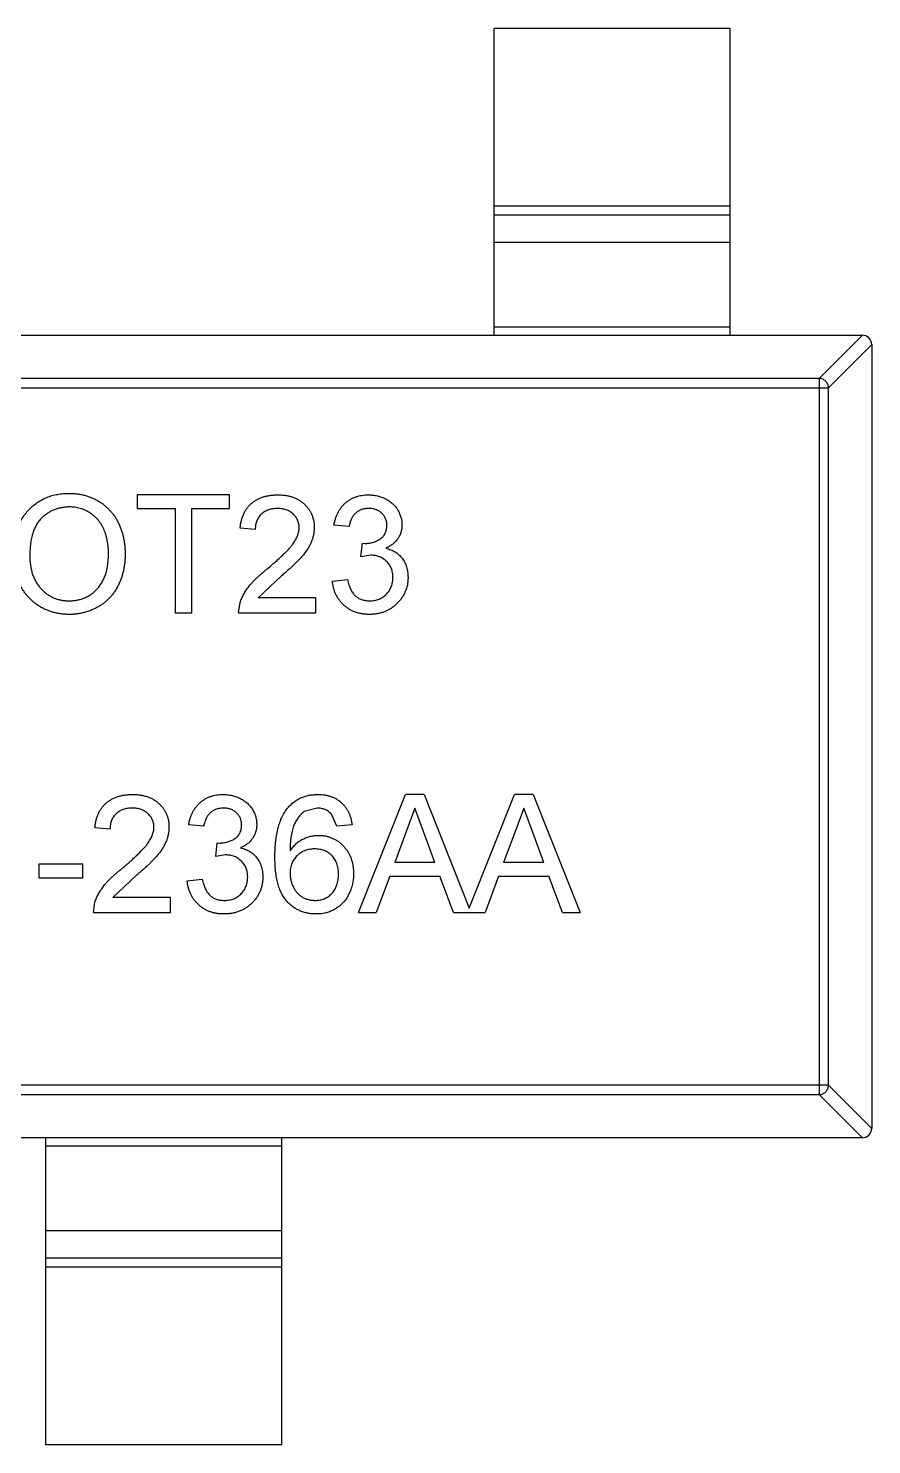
# Model space of a CAD drawing. Header units: inches. Extents: x -13 to 240, y -18 to 126.
# Drawn here: x 211.34 to 213.126, y 25.766 to 28.766 of the extents above; entities that cross this region are included whole.
import ezdxf

# ---------------------------------------------------------------- set-up
doc = ezdxf.new("R2010")
doc.units = ezdxf.units.IN
doc.header["$LTSCALE"] = 1.21
doc.header["$MEASUREMENT"] = 0
doc.layers.get('0').update_dxf_attribs({"linetype": 'CONTINUOUS'})

msp = doc.modelspace()

# ---------------------------------------------------------------- linework, layer by layer
at = {"color": 7, "linetype": 'Continuous'}
for p, q in [((212.8265, 28.7664), (212.3265, 28.7664)), ((212.3265, 28.1164), (212.3265, 28.7664)), ((212.8265, 28.1164), (212.8265, 28.7664)), ((212.3265, 28.3903), (212.8265, 28.3903)), ((212.8265, 28.3705), (212.3265, 28.3705)), ((212.8265, 28.3125), (212.3265, 28.3125)), ((210.1465, 28.1164), (213.1065, 28.1164)), ((212.3265, 28.1342), (212.8265, 28.1342)), ((213.0154, 28.025), (213.1068, 28.1164)), ((213.1265, 28.0967), (213.0351, 28.0053)), ((213.1265, 28.0964), (213.1265, 26.4364)), ((213.0154, 28.025), (210.2376, 28.025)), ((213.0154, 28.025), (213.0154, 26.5079)), ((210.2179, 28.0053), (213.0351, 28.0053)), ((213.0351, 26.5276), (213.0351, 28.0053)), ((211.7659, 27.7783), (211.5704, 27.7783)), ((211.5704, 27.7783), (211.5704, 27.7494)), ((211.7659, 27.7494), (211.7659, 27.7783)), ((211.5704, 27.7494), (211.6505, 27.7494)), ((211.6505, 27.7494), (211.6505, 27.5283)), ((211.6858, 27.7494), (211.7659, 27.7494)), ((211.6858, 27.5283), (211.6858, 27.7494)), ((211.8204, 27.7046), (211.7884, 27.7078)), ((212.0191, 27.711), (211.9871, 27.7142)), ((212.0445, 27.6469), (212.0478, 27.6757)), ((212.0478, 27.6757), (212.0524, 27.6754)), ((212.0652, 27.6503), (212.0445, 27.6469)), ((211.8761, 27.6067), (211.8263, 27.5603)), ((211.9839, 27.5956), (212.0159, 27.5988)), ((211.7852, 27.5283), (211.7885, 27.5505)), ((211.9486, 27.5603), (211.8263, 27.5603)), ((211.9486, 27.5283), (211.9486, 27.5603)), ((211.6505, 27.5283), (211.6858, 27.5283)), ((211.7852, 27.5283), (211.9486, 27.5283)), ((212.0394, 26.8937), (212.1387, 27.1437)), ((212.1784, 27.1437), (212.1387, 27.1437)), ((212.1784, 27.1437), (212.2739, 26.9031)), ((212.2739, 26.9031), (212.3694, 27.1437)), ((212.4092, 27.1437), (212.3694, 27.1437)), ((212.4092, 27.1437), (212.5085, 26.8937)), ((211.9513, 27.1148), (211.924, 27.1074)), ((211.9935, 27.0764), (211.9819, 27.102)), ((212.1586, 27.1148), (212.1415, 27.0686)), ((212.1769, 27.0651), (212.1586, 27.1148)), ((212.3893, 27.1148), (212.3723, 27.0686)), ((212.4077, 27.0651), (212.3893, 27.1148)), ((211.5127, 27.0699), (211.4807, 27.0731)), ((211.7114, 27.0764), (211.6794, 27.0796)), ((212.0255, 27.0796), (211.9935, 27.0764)), ((212.1415, 27.0686), (212.1159, 26.9994)), ((212.2012, 26.9994), (212.1769, 27.0651)), ((212.3723, 27.0686), (212.3467, 26.9994)), ((212.432, 26.9994), (212.4077, 27.0651)), ((211.7368, 27.0122), (211.7401, 27.0411)), ((211.7401, 27.0411), (211.7447, 27.0407)), ((211.7575, 27.0157), (211.7368, 27.0122)), ((211.455, 26.9962), (211.3621, 26.9962)), ((211.3621, 26.9962), (211.3621, 26.9674)), ((211.455, 26.9674), (211.455, 26.9962)), ((211.5684, 26.9721), (211.5186, 26.9257)), ((212.1053, 26.9706), (212.0768, 26.8937)), ((212.1053, 26.9706), (212.2118, 26.9706)), ((212.2012, 26.9994), (212.1159, 26.9994)), ((212.2403, 26.8937), (212.2118, 26.9706)), ((212.336, 26.9706), (212.3076, 26.8937)), ((212.336, 26.9706), (212.4426, 26.9706)), ((212.432, 26.9994), (212.3467, 26.9994)), ((212.4711, 26.8937), (212.4426, 26.9706)), ((211.3621, 26.9674), (211.455, 26.9674)), ((211.6762, 26.961), (211.7082, 26.9642)), ((211.4775, 26.8937), (211.4808, 26.9159)), ((211.6409, 26.9257), (211.5186, 26.9257)), ((211.6409, 26.8937), (211.6409, 26.9257)), ((211.4775, 26.8937), (211.6409, 26.8937)), ((212.0394, 26.8937), (212.0768, 26.8937)), ((212.2403, 26.8937), (212.3076, 26.8937)), ((212.4711, 26.8937), (212.5085, 26.8937)), ((213.0351, 26.5276), (210.2179, 26.5276)), ((213.0351, 26.5276), (213.1265, 26.4361)), ((210.2376, 26.5079), (213.0154, 26.5079)), ((213.1068, 26.4164), (213.0154, 26.5079)), ((213.1065, 26.4164), (210.1465, 26.4164)), ((211.3765, 25.7664), (211.3765, 26.4164)), ((211.8765, 25.7664), (211.8765, 26.4164)), ((211.8765, 26.3987), (211.3765, 26.3987)), ((211.3765, 26.2204), (211.8765, 26.2204)), ((211.3765, 26.1624), (211.8765, 26.1624)), ((211.8765, 26.1426), (211.3765, 26.1426)), ((211.8765, 25.7664), (211.3765, 25.7664))]:
    msp.add_line(p, q, dxfattribs=at)
for centre, start, end in [((213.1065, 28.0964), 0, 90), ((213.1065, 26.4364), 270, 0)]:
    msp.add_arc(centre, 0.02, start, end, dxfattribs=at)
for points, knots in [([(213.0351, 28.0053), (213.035, 28.0079), (213.0338, 28.013), (213.0294, 28.0194), (213.023, 28.0238), (213.0179, 28.0249), (213.0154, 28.025)], [0, 0, 0, 0, 0.249032, 0.5, 0.750968, 1, 1, 1, 1]), ([(211.3076, 27.65), (211.3077, 27.655), (211.3079, 27.6647), (211.3094, 27.679), (211.312, 27.6923), (211.3157, 27.7049), (211.3203, 27.7166), (211.326, 27.7275), (211.3328, 27.7375), (211.3406, 27.7467), (211.3492, 27.7548), (211.3584, 27.762), (211.3682, 27.768), (211.3787, 27.773), (211.3898, 27.7768), (211.4014, 27.7795), (211.4137, 27.7812), (211.4221, 27.7814), (211.4263, 27.7815)], [0, 0, 0, 0, 0.075226, 0.146575, 0.2145, 0.27953, 0.342403, 0.403496, 0.463762, 0.523864, 0.583252, 0.641302, 0.698898, 0.756295, 0.814628, 0.874325, 0.935783, 1, 1, 1, 1]), ([(211.4263, 27.7815), (211.4292, 27.7814), (211.4348, 27.7813), (211.4431, 27.7806), (211.4511, 27.7793), (211.459, 27.7775), (211.4666, 27.7751), (211.4741, 27.7724), (211.4813, 27.769), (211.4883, 27.7651), (211.495, 27.7609), (211.5013, 27.7561), (211.5071, 27.751), (211.5127, 27.7455), (211.5177, 27.7395), (211.5224, 27.7332), (211.5266, 27.7265), (211.5304, 27.7193), (211.5338, 27.7119), (211.5367, 27.7042), (211.5392, 27.6962), (211.5413, 27.688), (211.5428, 27.6796), (211.544, 27.6709), (211.5446, 27.662), (211.5447, 27.6559), (211.5448, 27.6529)], [0, 0, 0, 0, 0.043099, 0.085587, 0.126908, 0.167967, 0.20845, 0.249025, 0.289281, 0.33001, 0.370598, 0.410466, 0.450033, 0.489688, 0.529116, 0.569037, 0.609703, 0.650759, 0.692509, 0.734219, 0.776707, 0.819552, 0.863351, 0.907839, 0.953334, 1, 1, 1, 1]), ([(211.4265, 27.7526), (211.4237, 27.7526), (211.4182, 27.7525), (211.41, 27.7512), (211.4022, 27.7494), (211.3946, 27.7469), (211.3873, 27.7435), (211.3804, 27.7393), (211.3737, 27.7345), (211.3674, 27.7289), (211.3615, 27.7225), (211.3565, 27.715), (211.3523, 27.7065), (211.3488, 27.697), (211.3461, 27.6865), (211.3442, 27.6751), (211.3431, 27.6627), (211.3429, 27.654), (211.3429, 27.6496)], [0, 0, 0, 0, 0.055943, 0.110382, 0.164048, 0.216759, 0.269601, 0.323009, 0.377581, 0.433449, 0.490922, 0.550625, 0.613117, 0.679861, 0.751358, 0.828261, 0.910795, 1, 1, 1, 1]), ([(211.5095, 27.6531), (211.5095, 27.6556), (211.5095, 27.6604), (211.5089, 27.6676), (211.5082, 27.6745), (211.5071, 27.6812), (211.5056, 27.6876), (211.504, 27.6939), (211.5019, 27.6998), (211.4995, 27.7055), (211.4969, 27.711), (211.4939, 27.7161), (211.4907, 27.7209), (211.4872, 27.7255), (211.4833, 27.7296), (211.4792, 27.7335), (211.4747, 27.7371), (211.47, 27.7403), (211.4652, 27.7432), (211.4601, 27.7457), (211.4549, 27.7479), (211.4495, 27.7496), (211.444, 27.7509), (211.4383, 27.752), (211.4325, 27.7525), (211.4285, 27.7526), (211.4265, 27.7526)], [0, 0, 0, 0, 0.050852, 0.099752, 0.147438, 0.194086, 0.239171, 0.28334, 0.326577, 0.368936, 0.410572, 0.451051, 0.490877, 0.530044, 0.568937, 0.607578, 0.64642, 0.685679, 0.724799, 0.763513, 0.802173, 0.84074, 0.879649, 0.919071, 0.959098, 1, 1, 1, 1]), ([(211.7884, 27.7078), (211.7887, 27.7106), (211.7893, 27.716), (211.7909, 27.7239), (211.7932, 27.7312), (211.7958, 27.7381), (211.7992, 27.7444), (211.803, 27.7502), (211.8074, 27.7555), (211.8123, 27.7603), (211.8178, 27.7645), (211.8237, 27.7682), (211.8301, 27.7713), (211.8369, 27.7739), (211.8442, 27.7758), (211.8519, 27.7772), (211.86, 27.7781), (211.8656, 27.7782), (211.8685, 27.7783)], [0, 0, 0, 0, 0.070675, 0.137493, 0.201473, 0.262869, 0.32255, 0.380737, 0.43822, 0.495487, 0.553484, 0.611346, 0.670644, 0.731587, 0.794183, 0.859445, 0.928208, 1, 1, 1, 1]), ([(211.8685, 27.7783), (211.8714, 27.7782), (211.877, 27.7781), (211.8852, 27.7771), (211.893, 27.7756), (211.9003, 27.7735), (211.9071, 27.7707), (211.9135, 27.7672), (211.9194, 27.7632), (211.9247, 27.7585), (211.9296, 27.7535), (211.9338, 27.748), (211.9374, 27.7423), (211.9404, 27.7363), (211.9426, 27.7299), (211.9442, 27.7233), (211.9453, 27.7164), (211.9454, 27.7117), (211.9454, 27.7093)], [0, 0, 0, 0, 0.074712, 0.145539, 0.213339, 0.278615, 0.342094, 0.40389, 0.465063, 0.526577, 0.587328, 0.64638, 0.704345, 0.761672, 0.819418, 0.878039, 0.937796, 1, 1, 1, 1]), ([(211.9871, 27.7142), (211.9876, 27.7166), (211.9886, 27.7215), (211.9906, 27.7285), (211.993, 27.7351), (211.996, 27.7413), (211.9992, 27.747), (212.003, 27.7523), (212.0072, 27.7571), (212.0119, 27.7616), (212.0169, 27.7655), (212.0222, 27.7689), (212.0278, 27.7718), (212.0337, 27.7742), (212.0399, 27.776), (212.0464, 27.7773), (212.0532, 27.7782), (212.0578, 27.7782), (212.0602, 27.7783)], [0, 0, 0, 0, 0.071036, 0.139343, 0.204958, 0.268332, 0.330129, 0.390664, 0.450861, 0.510587, 0.570374, 0.629455, 0.687994, 0.747581, 0.807839, 0.870034, 0.93381, 1, 1, 1, 1]), ([(212.0602, 27.7783), (212.0635, 27.7782), (212.0699, 27.778), (212.0793, 27.7763), (212.0883, 27.7736), (212.0968, 27.7698), (212.1047, 27.7652), (212.1117, 27.7597), (212.1177, 27.7534), (212.1226, 27.7464), (212.1264, 27.7388), (212.1293, 27.731), (212.131, 27.7229), (212.1312, 27.7175), (212.1313, 27.7147)], [0, 0, 0, 0, 0.092054, 0.181008, 0.26913, 0.357137, 0.443549, 0.526433, 0.607453, 0.688385, 0.767854, 0.845531, 0.922529, 1, 1, 1, 1]), ([(211.8678, 27.7494), (211.8661, 27.7494), (211.8627, 27.7493), (211.8577, 27.7487), (211.853, 27.7479), (211.8485, 27.7465), (211.8443, 27.7449), (211.8404, 27.7428), (211.8367, 27.7404), (211.8334, 27.7376), (211.8304, 27.7345), (211.8277, 27.7311), (211.8255, 27.7273), (211.8237, 27.7233), (211.8222, 27.719), (211.8212, 27.7145), (211.8206, 27.7096), (211.8205, 27.7063), (211.8204, 27.7046)], [0, 0, 0, 0, 0.070696, 0.138358, 0.20337, 0.2657, 0.327256, 0.386512, 0.445858, 0.505173, 0.56378, 0.622343, 0.680824, 0.739795, 0.800801, 0.864239, 0.930631, 1, 1, 1, 1]), ([(211.9134, 27.709), (211.9133, 27.7104), (211.9133, 27.7131), (211.9126, 27.7172), (211.9117, 27.721), (211.9103, 27.7247), (211.9085, 27.7283), (211.9063, 27.7316), (211.9037, 27.7348), (211.9008, 27.7378), (211.8976, 27.7405), (211.894, 27.7429), (211.8902, 27.7449), (211.8862, 27.7466), (211.8819, 27.7478), (211.8774, 27.7487), (211.8727, 27.7493), (211.8694, 27.7494), (211.8678, 27.7494)], [0, 0, 0, 0, 0.061762, 0.121174, 0.179421, 0.236843, 0.294322, 0.353191, 0.412721, 0.474522, 0.537057, 0.599591, 0.662367, 0.725246, 0.790316, 0.857724, 0.927232, 1, 1, 1, 1]), ([(212.0612, 27.7494), (212.0585, 27.7493), (212.0533, 27.7491), (212.0459, 27.7473), (212.0392, 27.7442), (212.0342, 27.7407), (212.0307, 27.7373), (212.0283, 27.7344), (212.0261, 27.7312), (212.0242, 27.7278), (212.0226, 27.724), (212.0211, 27.7199), (212.02, 27.7156), (212.0194, 27.7125), (212.0191, 27.711)], [0, 0, 0, 0, 0.127797, 0.246795, 0.362284, 0.477652, 0.536237, 0.59559, 0.656344, 0.719085, 0.784349, 0.852876, 0.924551, 1, 1, 1, 1]), ([(212.0993, 27.7137), (212.0992, 27.7149), (212.0992, 27.7174), (212.0987, 27.7211), (212.0978, 27.7245), (212.0967, 27.7278), (212.0952, 27.7309), (212.0933, 27.7339), (212.0911, 27.7367), (212.0886, 27.7393), (212.0859, 27.7417), (212.0829, 27.7437), (212.0798, 27.7456), (212.0764, 27.7469), (212.0729, 27.748), (212.0692, 27.7488), (212.0653, 27.7494), (212.0626, 27.7494), (212.0612, 27.7494)], [0, 0, 0, 0, 0.065093, 0.127304, 0.188122, 0.247131, 0.306077, 0.365678, 0.426103, 0.487841, 0.550317, 0.611805, 0.672737, 0.734883, 0.79768, 0.862475, 0.929775, 1, 1, 1, 1]), ([(211.8462, 27.6218), (211.8494, 27.6245), (211.8556, 27.6297), (211.8643, 27.6374), (211.8723, 27.6446), (211.8794, 27.6514), (211.8857, 27.6576), (211.8912, 27.6634), (211.8959, 27.6686), (211.8997, 27.6735), (211.903, 27.6782), (211.9058, 27.6827), (211.9081, 27.6871), (211.91, 27.6916), (211.9115, 27.696), (211.9126, 27.7003), (211.9133, 27.7047), (211.9133, 27.7075), (211.9134, 27.709)], [0, 0, 0, 0, 0.11141, 0.214526, 0.309417, 0.396087, 0.474284, 0.544374, 0.60642, 0.660582, 0.709794, 0.756451, 0.800767, 0.843168, 0.884295, 0.923885, 0.962359, 1, 1, 1, 1]), ([(211.9454, 27.7093), (211.9453, 27.7068), (211.9452, 27.7018), (211.9441, 27.6944), (211.9423, 27.6871), (211.9399, 27.6798), (211.9365, 27.6724), (211.9323, 27.6649), (211.9271, 27.6572), (211.922, 27.6507), (211.9174, 27.6452), (211.9132, 27.6407), (211.9084, 27.6359), (211.9031, 27.6307), (211.8972, 27.6252), (211.8907, 27.6193), (211.8836, 27.6131), (211.8786, 27.6089), (211.8761, 27.6067)], [0, 0, 0, 0, 0.057945, 0.116018, 0.174826, 0.234683, 0.296827, 0.364061, 0.436192, 0.51426, 0.556976, 0.604856, 0.657675, 0.715751, 0.77884, 0.847501, 0.921228, 1, 1, 1, 1]), ([(212.0524, 27.6754), (212.0553, 27.6755), (212.0611, 27.6757), (212.0695, 27.6775), (212.0775, 27.6804), (212.0837, 27.6839), (212.0883, 27.6871), (212.0912, 27.69), (212.0938, 27.6931), (212.0957, 27.6967), (212.0974, 27.7005), (212.0984, 27.7046), (212.0992, 27.709), (212.0992, 27.7121), (212.0993, 27.7137)], [0, 0, 0, 0, 0.129789, 0.254605, 0.378435, 0.50292, 0.565018, 0.624848, 0.683448, 0.742765, 0.802757, 0.86522, 0.930779, 1, 1, 1, 1]), ([(212.1313, 27.7147), (212.1312, 27.7121), (212.131, 27.707), (212.1294, 27.6995), (212.1266, 27.6924), (212.1228, 27.6857), (212.118, 27.6795), (212.112, 27.6739), (212.1051, 27.669), (212.0999, 27.6665), (212.0972, 27.6651)], [0, 0, 0, 0, 0.121951, 0.240787, 0.35855, 0.479066, 0.601519, 0.727551, 0.859932, 1, 1, 1, 1]), ([(212.0972, 27.6651), (212.099, 27.6647), (212.1025, 27.6638), (212.1076, 27.662), (212.1123, 27.6598), (212.1168, 27.6574), (212.121, 27.6545), (212.1249, 27.6513), (212.1284, 27.6478), (212.1317, 27.6439), (212.1346, 27.6398), (212.1371, 27.6353), (212.1393, 27.6306), (212.1411, 27.6257), (212.1425, 27.6205), (212.1434, 27.615), (212.144, 27.6094), (212.1441, 27.6055), (212.1441, 27.6035)], [0, 0, 0, 0, 0.065828, 0.128938, 0.190858, 0.251186, 0.310974, 0.37005, 0.429672, 0.489507, 0.549975, 0.610075, 0.670915, 0.732909, 0.796711, 0.861825, 0.929892, 1, 1, 1, 1]), ([(211.4262, 27.5251), (211.4233, 27.5251), (211.4176, 27.5252), (211.4092, 27.526), (211.401, 27.5273), (211.393, 27.5292), (211.3853, 27.5316), (211.3778, 27.5345), (211.3705, 27.5379), (211.3636, 27.5419), (211.3569, 27.5463), (211.3506, 27.5511), (211.3447, 27.5563), (211.3393, 27.5619), (211.3343, 27.5679), (211.3297, 27.5743), (211.3255, 27.581), (211.3218, 27.5881), (211.3184, 27.5954), (211.3156, 27.6029), (211.3131, 27.6105), (211.3111, 27.6182), (211.3095, 27.626), (211.3084, 27.6339), (211.3077, 27.6419), (211.3076, 27.6473), (211.3076, 27.65)], [0, 0, 0, 0, 0.044697, 0.088534, 0.131409, 0.173814, 0.215715, 0.257247, 0.298848, 0.340604, 0.382029, 0.42297, 0.463632, 0.504048, 0.544591, 0.584964, 0.626265, 0.667979, 0.709943, 0.751382, 0.792619, 0.833948, 0.875008, 0.916446, 0.957907, 1, 1, 1, 1]), ([(211.3429, 27.6496), (211.3429, 27.646), (211.343, 27.6389), (211.3442, 27.6287), (211.346, 27.619), (211.3486, 27.6098), (211.352, 27.6014), (211.356, 27.5934), (211.3609, 27.5861), (211.3664, 27.5794), (211.3725, 27.5734), (211.379, 27.5682), (211.386, 27.5638), (211.3932, 27.5602), (211.4009, 27.5574), (211.4089, 27.5554), (211.4174, 27.5541), (211.4231, 27.554), (211.426, 27.5539)], [0, 0, 0, 0, 0.075964, 0.148125, 0.217201, 0.2833, 0.347202, 0.4093, 0.470426, 0.531588, 0.591739, 0.650258, 0.707303, 0.764208, 0.821148, 0.879119, 0.938423, 1, 1, 1, 1]), ([(211.426, 27.5539), (211.429, 27.554), (211.4348, 27.5541), (211.4434, 27.5554), (211.4515, 27.5574), (211.4593, 27.5602), (211.4666, 27.5639), (211.4736, 27.5683), (211.48, 27.5737), (211.4861, 27.5797), (211.4916, 27.5865), (211.4965, 27.594), (211.5005, 27.6022), (211.5039, 27.6111), (211.5064, 27.6207), (211.5082, 27.6309), (211.5093, 27.6418), (211.5095, 27.6493), (211.5095, 27.6531)], [0, 0, 0, 0, 0.061055, 0.119545, 0.176806, 0.232956, 0.288583, 0.344667, 0.401662, 0.46054, 0.520477, 0.581213, 0.643431, 0.707961, 0.775371, 0.846414, 0.921152, 1, 1, 1, 1]), ([(211.5448, 27.6529), (211.5447, 27.6498), (211.5446, 27.6436), (211.5439, 27.6346), (211.5427, 27.6258), (211.5411, 27.6172), (211.5389, 27.6089), (211.5363, 27.6008), (211.5332, 27.593), (211.5297, 27.5854), (211.5257, 27.5782), (211.5212, 27.5714), (211.5164, 27.5651), (211.5113, 27.5592), (211.5056, 27.5538), (211.4996, 27.5488), (211.4932, 27.5443), (211.4864, 27.5403), (211.4794, 27.5367), (211.4722, 27.5336), (211.4649, 27.5309), (211.4574, 27.5288), (211.4498, 27.5272), (211.442, 27.5259), (211.4342, 27.5252), (211.4289, 27.5251), (211.4262, 27.5251)], [0, 0, 0, 0, 0.04756, 0.093962, 0.139112, 0.183626, 0.227457, 0.270703, 0.313611, 0.35626, 0.398366, 0.439557, 0.480045, 0.519888, 0.559658, 0.599421, 0.639208, 0.679668, 0.72002, 0.759859, 0.79956, 0.839199, 0.878956, 0.918794, 0.959083, 1, 1, 1, 1]), ([(212.1121, 27.6037), (212.112, 27.6054), (212.112, 27.6086), (212.1114, 27.6134), (212.1103, 27.6179), (212.1089, 27.6222), (212.107, 27.6263), (212.1047, 27.6301), (212.102, 27.6338), (212.0989, 27.6371), (212.0955, 27.6403), (212.0919, 27.6429), (212.088, 27.6452), (212.0839, 27.647), (212.0795, 27.6485), (212.075, 27.6496), (212.0702, 27.6502), (212.0669, 27.6502), (212.0652, 27.6503)], [0, 0, 0, 0, 0.067051, 0.13118, 0.193722, 0.254499, 0.314763, 0.375117, 0.436023, 0.498297, 0.560571, 0.621619, 0.681973, 0.742853, 0.804272, 0.867473, 0.932273, 1, 1, 1, 1]), ([(211.7885, 27.5505), (211.7896, 27.5534), (211.7917, 27.5594), (211.7961, 27.568), (211.8013, 27.5766), (211.8063, 27.5835), (211.8109, 27.5891), (211.8147, 27.5934), (211.819, 27.5979), (211.8237, 27.6025), (211.8287, 27.6071), (211.8341, 27.612), (211.84, 27.6169), (211.8441, 27.6201), (211.8462, 27.6218)], [0, 0, 0, 0, 0.100388, 0.204407, 0.310686, 0.422157, 0.480685, 0.543238, 0.6095, 0.679555, 0.753841, 0.831641, 0.913813, 1, 1, 1, 1]), ([(212.1441, 27.6035), (212.1441, 27.6008), (212.144, 27.5955), (212.1428, 27.5877), (212.141, 27.5803), (212.1384, 27.5732), (212.1351, 27.5663), (212.131, 27.5598), (212.1263, 27.5536), (212.1208, 27.5478), (212.1149, 27.5424), (212.1084, 27.5378), (212.1016, 27.5339), (212.0943, 27.5306), (212.0867, 27.5281), (212.0787, 27.5263), (212.0703, 27.5253), (212.0646, 27.5251), (212.0617, 27.5251)], [0, 0, 0, 0, 0.063503, 0.124805, 0.18492, 0.244376, 0.303775, 0.364133, 0.425376, 0.488388, 0.551743, 0.61386, 0.67564, 0.737737, 0.800417, 0.864658, 0.930985, 1, 1, 1, 1]), ([(212.0628, 27.5539), (212.0646, 27.5539), (212.0682, 27.554), (212.0734, 27.5548), (212.0783, 27.5558), (212.0829, 27.5574), (212.0873, 27.5594), (212.0914, 27.5619), (212.0952, 27.5648), (212.0987, 27.5682), (212.1018, 27.5719), (212.1046, 27.5758), (212.1069, 27.5799), (212.1088, 27.5843), (212.1103, 27.5888), (212.1113, 27.5936), (212.112, 27.5986), (212.1121, 27.602), (212.1121, 27.6037)], [0, 0, 0, 0, 0.069461, 0.135658, 0.19962, 0.261651, 0.322053, 0.38234, 0.443223, 0.50493, 0.56682, 0.6276, 0.687476, 0.747351, 0.808174, 0.870133, 0.933721, 1, 1, 1, 1]), ([(212.0617, 27.5251), (212.059, 27.5251), (212.0539, 27.5252), (212.0463, 27.5262), (212.0391, 27.5277), (212.0322, 27.5299), (212.0256, 27.5326), (212.0194, 27.5361), (212.0136, 27.54), (212.0081, 27.5446), (212.0031, 27.5497), (211.9986, 27.5552), (211.9947, 27.561), (211.9913, 27.5672), (211.9886, 27.5738), (211.9864, 27.5807), (211.9848, 27.588), (211.9842, 27.593), (211.9839, 27.5956)], [0, 0, 0, 0, 0.067794, 0.133464, 0.196934, 0.258481, 0.319787, 0.380431, 0.44099, 0.502867, 0.564806, 0.625526, 0.685604, 0.746041, 0.807347, 0.869717, 0.93379, 1, 1, 1, 1]), ([(212.0159, 27.5988), (212.0164, 27.5969), (212.0172, 27.5931), (212.0188, 27.5878), (212.0205, 27.5828), (212.0225, 27.5784), (212.0246, 27.5742), (212.027, 27.5706), (212.0295, 27.5673), (212.0323, 27.5644), (212.0353, 27.5619), (212.0385, 27.5598), (212.042, 27.5579), (212.0457, 27.5565), (212.0496, 27.5553), (212.0538, 27.5545), (212.0582, 27.554), (212.0613, 27.5539), (212.0628, 27.5539)], [0, 0, 0, 0, 0.082566, 0.15976, 0.233155, 0.301356, 0.365752, 0.426437, 0.484185, 0.539549, 0.593156, 0.647048, 0.701446, 0.757, 0.81384, 0.873058, 0.934963, 1, 1, 1, 1]), ([(211.4807, 27.0731), (211.481, 27.0759), (211.4816, 27.0814), (211.4832, 27.0892), (211.4855, 27.0966), (211.4881, 27.1034), (211.4915, 27.1098), (211.4953, 27.1156), (211.4997, 27.1209), (211.5047, 27.1257), (211.5101, 27.1299), (211.516, 27.1336), (211.5224, 27.1367), (211.5292, 27.1393), (211.5365, 27.1412), (211.5442, 27.1426), (211.5524, 27.1435), (211.5579, 27.1436), (211.5608, 27.1437)], [0, 0, 0, 0, 0.070675, 0.137493, 0.201473, 0.262869, 0.32255, 0.380737, 0.43822, 0.495487, 0.553484, 0.611346, 0.670644, 0.731587, 0.794183, 0.859445, 0.928208, 1, 1, 1, 1]), ([(211.5608, 27.1437), (211.5637, 27.1436), (211.5693, 27.1435), (211.5775, 27.1425), (211.5853, 27.141), (211.5926, 27.1388), (211.5994, 27.136), (211.6058, 27.1326), (211.6117, 27.1286), (211.6171, 27.1239), (211.6219, 27.1188), (211.6261, 27.1134), (211.6297, 27.1077), (211.6327, 27.1017), (211.6349, 27.0953), (211.6365, 27.0887), (211.6376, 27.0818), (211.6377, 27.0771), (211.6377, 27.0746)], [0, 0, 0, 0, 0.074712, 0.145539, 0.213339, 0.278615, 0.342094, 0.40389, 0.465063, 0.526577, 0.587328, 0.64638, 0.704345, 0.761672, 0.819418, 0.878039, 0.937796, 1, 1, 1, 1]), ([(211.6794, 27.0796), (211.6799, 27.082), (211.6809, 27.0869), (211.6829, 27.0939), (211.6853, 27.1005), (211.6883, 27.1066), (211.6915, 27.1124), (211.6953, 27.1177), (211.6995, 27.1225), (211.7042, 27.127), (211.7092, 27.1309), (211.7145, 27.1343), (211.7201, 27.1372), (211.726, 27.1395), (211.7322, 27.1414), (211.7387, 27.1427), (211.7455, 27.1435), (211.7502, 27.1436), (211.7525, 27.1437)], [0, 0, 0, 0, 0.071036, 0.139343, 0.204958, 0.268332, 0.330129, 0.390664, 0.450861, 0.510587, 0.570374, 0.629455, 0.687994, 0.747581, 0.807839, 0.870034, 0.93381, 1, 1, 1, 1]), ([(211.7525, 27.1437), (211.7558, 27.1436), (211.7622, 27.1433), (211.7716, 27.1417), (211.7806, 27.139), (211.7891, 27.1352), (211.797, 27.1306), (211.804, 27.1251), (211.81, 27.1188), (211.8149, 27.1117), (211.8187, 27.1042), (211.8216, 27.0964), (211.8233, 27.0883), (211.8235, 27.0829), (211.8236, 27.0801)], [0, 0, 0, 0, 0.092054, 0.181008, 0.26913, 0.357137, 0.443549, 0.526433, 0.607453, 0.688385, 0.767854, 0.845531, 0.922529, 1, 1, 1, 1]), ([(211.8893, 27.1153), (211.8913, 27.1175), (211.8953, 27.122), (211.9021, 27.1278), (211.9094, 27.1327), (211.9172, 27.1367), (211.9255, 27.1398), (211.9344, 27.1421), (211.9437, 27.1434), (211.9501, 27.1436), (211.9534, 27.1437)], [0, 0, 0, 0, 0.125625, 0.247619, 0.368528, 0.488104, 0.609878, 0.735382, 0.864448, 1, 1, 1, 1]), ([(211.9534, 27.1437), (211.9558, 27.1436), (211.9606, 27.1435), (211.9676, 27.1427), (211.9743, 27.1414), (211.9807, 27.1395), (211.9867, 27.1371), (211.9923, 27.1342), (211.9977, 27.1307), (212.0026, 27.1267), (212.0072, 27.1223), (212.0113, 27.1174), (212.0149, 27.112), (212.018, 27.1063), (212.0206, 27.1002), (212.0228, 27.0937), (212.0245, 27.0868), (212.0252, 27.082), (212.0255, 27.0796)], [0, 0, 0, 0, 0.068499, 0.134572, 0.198208, 0.259784, 0.319951, 0.379508, 0.438814, 0.498497, 0.558182, 0.617438, 0.677522, 0.737959, 0.80033, 0.86409, 0.930622, 1, 1, 1, 1]), ([(211.5601, 27.1148), (211.5584, 27.1148), (211.555, 27.1147), (211.55, 27.1141), (211.5453, 27.1133), (211.5408, 27.1119), (211.5366, 27.1103), (211.5327, 27.1081), (211.529, 27.1058), (211.5257, 27.103), (211.5227, 27.0998), (211.52, 27.0964), (211.5178, 27.0927), (211.516, 27.0887), (211.5145, 27.0844), (211.5135, 27.0798), (211.5129, 27.075), (211.5128, 27.0716), (211.5127, 27.0699)], [0, 0, 0, 0, 0.070696, 0.138358, 0.20337, 0.2657, 0.327256, 0.386512, 0.445858, 0.505173, 0.56378, 0.622343, 0.680824, 0.739795, 0.800801, 0.864239, 0.930631, 1, 1, 1, 1]), ([(211.6057, 27.0743), (211.6056, 27.0758), (211.6056, 27.0785), (211.6049, 27.0825), (211.604, 27.0864), (211.6026, 27.0901), (211.6008, 27.0936), (211.5986, 27.097), (211.596, 27.1002), (211.5931, 27.1031), (211.5899, 27.1059), (211.5863, 27.1082), (211.5825, 27.1103), (211.5785, 27.112), (211.5742, 27.1132), (211.5697, 27.1141), (211.565, 27.1147), (211.5618, 27.1148), (211.5601, 27.1148)], [0, 0, 0, 0, 0.061762, 0.121174, 0.179421, 0.236843, 0.294322, 0.353191, 0.412721, 0.474522, 0.537057, 0.599591, 0.662367, 0.725246, 0.790316, 0.857724, 0.927232, 1, 1, 1, 1]), ([(211.7535, 27.1148), (211.7508, 27.1147), (211.7456, 27.1145), (211.7382, 27.1126), (211.7315, 27.1096), (211.7265, 27.1061), (211.723, 27.1027), (211.7206, 27.0998), (211.7184, 27.0966), (211.7165, 27.0932), (211.7149, 27.0894), (211.7134, 27.0853), (211.7123, 27.0809), (211.7117, 27.0779), (211.7114, 27.0764)], [0, 0, 0, 0, 0.127797, 0.246795, 0.362284, 0.477652, 0.536237, 0.59559, 0.656344, 0.719085, 0.784349, 0.852876, 0.924551, 1, 1, 1, 1]), ([(211.7916, 27.0791), (211.7915, 27.0803), (211.7915, 27.0828), (211.791, 27.0865), (211.7901, 27.0899), (211.789, 27.0932), (211.7875, 27.0963), (211.7856, 27.0993), (211.7835, 27.1021), (211.7809, 27.1047), (211.7782, 27.1071), (211.7752, 27.1091), (211.7721, 27.1109), (211.7687, 27.1123), (211.7652, 27.1134), (211.7615, 27.1142), (211.7576, 27.1147), (211.7549, 27.1148), (211.7535, 27.1148)], [0, 0, 0, 0, 0.065093, 0.127304, 0.188122, 0.247131, 0.306077, 0.365678, 0.426103, 0.487841, 0.550317, 0.611805, 0.672737, 0.734883, 0.79768, 0.862475, 0.929775, 1, 1, 1, 1]), ([(211.8621, 27.0107), (211.8621, 27.0136), (211.8621, 27.0194), (211.8625, 27.028), (211.863, 27.0362), (211.8637, 27.0441), (211.8647, 27.0517), (211.8659, 27.059), (211.8672, 27.066), (211.8688, 27.0727), (211.8706, 27.0791), (211.8727, 27.0852), (211.8749, 27.091), (211.8773, 27.0964), (211.88, 27.1016), (211.8829, 27.1065), (211.886, 27.111), (211.8882, 27.1139), (211.8893, 27.1153)], [0, 0, 0, 0, 0.080034, 0.157854, 0.232564, 0.304731, 0.374384, 0.441663, 0.506048, 0.568692, 0.628715, 0.687238, 0.743227, 0.797567, 0.850239, 0.901629, 0.951067, 1, 1, 1, 1]), ([(211.924, 27.1074), (211.9219, 27.1057), (211.9176, 27.1021), (211.912, 27.0956), (211.907, 27.0879), (211.9033, 27.0808), (211.9007, 27.0744), (211.899, 27.0689), (211.8976, 27.0628), (211.8964, 27.0562), (211.8955, 27.049), (211.8947, 27.0413), (211.8943, 27.0329), (211.8942, 27.0271), (211.8941, 27.0242)], [0, 0, 0, 0, 0.088609, 0.181893, 0.280787, 0.38702, 0.444107, 0.506454, 0.574396, 0.647656, 0.726426, 0.811458, 0.90278, 1, 1, 1, 1]), ([(211.9819, 27.102), (211.9809, 27.103), (211.9788, 27.105), (211.9754, 27.1076), (211.9719, 27.1099), (211.9681, 27.1117), (211.9641, 27.1131), (211.96, 27.1141), (211.9557, 27.1147), (211.9528, 27.1148), (211.9513, 27.1148)], [0, 0, 0, 0, 0.128545, 0.252818, 0.375212, 0.497113, 0.618546, 0.742222, 0.869458, 1, 1, 1, 1]), ([(211.5385, 26.9872), (211.5417, 26.9899), (211.5479, 26.9951), (211.5566, 27.0028), (211.5646, 27.01), (211.5717, 27.0168), (211.578, 27.023), (211.5835, 27.0288), (211.5882, 27.034), (211.592, 27.0389), (211.5953, 27.0435), (211.5981, 27.048), (211.6004, 27.0525), (211.6023, 27.057), (211.6038, 27.0613), (211.6049, 27.0657), (211.6056, 27.0701), (211.6056, 27.0729), (211.6057, 27.0743)], [0, 0, 0, 0, 0.11141, 0.214526, 0.309417, 0.396087, 0.474284, 0.544374, 0.60642, 0.660582, 0.709794, 0.756451, 0.800767, 0.843168, 0.884295, 0.923885, 0.962359, 1, 1, 1, 1]), ([(211.6377, 27.0746), (211.6377, 27.0722), (211.6375, 27.0672), (211.6364, 27.0598), (211.6346, 27.0525), (211.6322, 27.0452), (211.6288, 27.0378), (211.6246, 27.0303), (211.6194, 27.0226), (211.6143, 27.0161), (211.6097, 27.0106), (211.6055, 27.0061), (211.6007, 27.0013), (211.5954, 26.9961), (211.5895, 26.9906), (211.583, 26.9847), (211.5759, 26.9785), (211.5709, 26.9743), (211.5684, 26.9721)], [0, 0, 0, 0, 0.057945, 0.116018, 0.174826, 0.234683, 0.296827, 0.364061, 0.436192, 0.51426, 0.556976, 0.604856, 0.657675, 0.715751, 0.77884, 0.847501, 0.921228, 1, 1, 1, 1]), ([(211.7447, 27.0407), (211.7476, 27.0409), (211.7534, 27.0411), (211.7619, 27.0429), (211.7698, 27.0458), (211.776, 27.0492), (211.7806, 27.0525), (211.7835, 27.0554), (211.7861, 27.0585), (211.788, 27.0621), (211.7897, 27.0658), (211.7907, 27.07), (211.7915, 27.0744), (211.7915, 27.0775), (211.7916, 27.0791)], [0, 0, 0, 0, 0.129789, 0.254605, 0.378435, 0.50292, 0.565018, 0.624848, 0.683448, 0.742765, 0.802757, 0.86522, 0.930779, 1, 1, 1, 1]), ([(211.8236, 27.0801), (211.8235, 27.0775), (211.8233, 27.0724), (211.8217, 27.0649), (211.8189, 27.0578), (211.8152, 27.0511), (211.8103, 27.0449), (211.8044, 27.0393), (211.7974, 27.0344), (211.7922, 27.0318), (211.7895, 27.0305)], [0, 0, 0, 0, 0.121951, 0.240787, 0.35855, 0.479066, 0.601519, 0.727551, 0.859932, 1, 1, 1, 1]), ([(211.7895, 27.0305), (211.7913, 27.0301), (211.7948, 27.0292), (211.7999, 27.0273), (211.8046, 27.0252), (211.8091, 27.0228), (211.8133, 27.0199), (211.8172, 27.0167), (211.8207, 27.0131), (211.824, 27.0093), (211.827, 27.0051), (211.8295, 27.0007), (211.8316, 26.996), (211.8334, 26.9911), (211.8348, 26.9859), (211.8357, 26.9804), (211.8363, 26.9747), (211.8364, 26.9708), (211.8364, 26.9689)], [0, 0, 0, 0, 0.065828, 0.128938, 0.190858, 0.251186, 0.310974, 0.37005, 0.429672, 0.489507, 0.549975, 0.610075, 0.670915, 0.732909, 0.796711, 0.861825, 0.929892, 1, 1, 1, 1]), ([(211.8941, 27.0242), (211.896, 27.0268), (211.8997, 27.032), (211.9063, 27.0388), (211.9134, 27.0446), (211.9211, 27.0492), (211.9292, 27.0527), (211.9376, 27.0553), (211.9462, 27.0568), (211.952, 27.057), (211.9549, 27.0571)], [0, 0, 0, 0, 0.13549, 0.265229, 0.390778, 0.51542, 0.638317, 0.759642, 0.878902, 1, 1, 1, 1]), ([(211.9549, 27.0571), (211.9574, 27.0571), (211.9623, 27.0569), (211.9696, 27.0559), (211.9766, 27.054), (211.9834, 27.0516), (211.9898, 27.0483), (211.9959, 27.0445), (212.0017, 27.0398), (212.0073, 27.0346), (212.0123, 27.0287), (212.0168, 27.0224), (212.0205, 27.0157), (212.0235, 27.0085), (212.0258, 27.001), (212.0275, 26.993), (212.0285, 26.9846), (212.0287, 26.9789), (212.0288, 26.976)], [0, 0, 0, 0, 0.061347, 0.121203, 0.179863, 0.238152, 0.296252, 0.35519, 0.415676, 0.478379, 0.541524, 0.603977, 0.666513, 0.729491, 0.79371, 0.859736, 0.928449, 1, 1, 1, 1]), ([(211.8044, 26.9691), (211.8044, 26.9708), (211.8043, 26.974), (211.8037, 26.9788), (211.8026, 26.9833), (211.8012, 26.9876), (211.7993, 26.9916), (211.7971, 26.9955), (211.7943, 26.9991), (211.7912, 27.0025), (211.7878, 27.0056), (211.7842, 27.0083), (211.7803, 27.0106), (211.7762, 27.0124), (211.7718, 27.0139), (211.7673, 27.0149), (211.7625, 27.0155), (211.7592, 27.0156), (211.7575, 27.0157)], [0, 0, 0, 0, 0.067051, 0.13118, 0.193722, 0.254499, 0.314763, 0.375117, 0.436023, 0.498297, 0.560571, 0.621619, 0.681973, 0.742853, 0.804272, 0.867473, 0.932273, 1, 1, 1, 1]), ([(211.9497, 26.8905), (211.9466, 26.8905), (211.9404, 26.8907), (211.9313, 26.892), (211.9227, 26.8942), (211.9145, 26.8973), (211.9068, 26.9012), (211.8995, 26.9061), (211.8927, 26.9118), (211.8863, 26.9184), (211.8805, 26.926), (211.8756, 26.9348), (211.8714, 26.9447), (211.8679, 26.9558), (211.8653, 26.9679), (211.8635, 26.9812), (211.8623, 26.9956), (211.8622, 27.0055), (211.8621, 27.0107)], [0, 0, 0, 0, 0.056157, 0.110133, 0.162537, 0.213912, 0.265146, 0.31651, 0.369179, 0.423123, 0.479276, 0.538691, 0.601978, 0.670125, 0.74365, 0.82281, 0.908261, 1, 1, 1, 1]), ([(211.946, 27.0283), (211.9442, 27.0282), (211.9408, 27.0282), (211.9356, 27.0274), (211.9307, 27.0264), (211.926, 27.0248), (211.9214, 27.0228), (211.9171, 27.0203), (211.913, 27.0174), (211.9092, 27.0141), (211.9056, 27.0104), (211.9025, 27.0064), (211.9, 27.0021), (211.8978, 26.9976), (211.8962, 26.9927), (211.895, 26.9876), (211.8943, 26.9822), (211.8942, 26.9785), (211.8941, 26.9766)], [0, 0, 0, 0, 0.064812, 0.127718, 0.189086, 0.249562, 0.309738, 0.370215, 0.431085, 0.493911, 0.55657, 0.617553, 0.678119, 0.739063, 0.801665, 0.864956, 0.93089, 1, 1, 1, 1]), ([(211.9967, 26.975), (211.9967, 26.977), (211.9966, 26.9809), (211.9959, 26.9866), (211.9949, 26.992), (211.9934, 26.9971), (211.9915, 27.0018), (211.9891, 27.0063), (211.9864, 27.0104), (211.9831, 27.014), (211.9796, 27.0174), (211.9757, 27.0203), (211.9715, 27.0228), (211.967, 27.0248), (211.9622, 27.0264), (211.9571, 27.0274), (211.9517, 27.0282), (211.9479, 27.0282), (211.946, 27.0283)], [0, 0, 0, 0, 0.072229, 0.141252, 0.207439, 0.270245, 0.331238, 0.391254, 0.450152, 0.509008, 0.567734, 0.625726, 0.683708, 0.742407, 0.803094, 0.865865, 0.931379, 1, 1, 1, 1]), ([(211.4808, 26.9159), (211.4819, 26.9188), (211.484, 26.9248), (211.4884, 26.9334), (211.4936, 26.9419), (211.4986, 26.9489), (211.5032, 26.9545), (211.507, 26.9588), (211.5113, 26.9633), (211.516, 26.9678), (211.521, 26.9725), (211.5264, 26.9774), (211.5323, 26.9823), (211.5364, 26.9855), (211.5385, 26.9872)], [0, 0, 0, 0, 0.100388, 0.204407, 0.310686, 0.422157, 0.480685, 0.543238, 0.6095, 0.679555, 0.753841, 0.831641, 0.913813, 1, 1, 1, 1]), ([(211.8941, 26.9766), (211.8942, 26.9741), (211.8944, 26.9691), (211.8958, 26.9617), (211.898, 26.9545), (211.901, 26.9476), (211.9047, 26.9411), (211.9092, 26.9354), (211.9142, 26.9305), (211.9199, 26.9264), (211.9261, 26.9232), (211.9327, 26.9209), (211.9399, 26.9195), (211.9448, 26.9194), (211.9473, 26.9193)], [0, 0, 0, 0, 0.086177, 0.171222, 0.257573, 0.34515, 0.431508, 0.513644, 0.593539, 0.672806, 0.752058, 0.831493, 0.913823, 1, 1, 1, 1]), ([(211.9473, 26.9193), (211.9491, 26.9193), (211.9526, 26.9194), (211.9577, 26.9202), (211.9625, 26.9213), (211.9672, 26.923), (211.9715, 26.9251), (211.9756, 26.9277), (211.9795, 26.9307), (211.983, 26.9342), (211.9862, 26.9381), (211.989, 26.9424), (211.9915, 26.947), (211.9933, 26.952), (211.9948, 26.9573), (211.9959, 26.9629), (211.9966, 26.9688), (211.9967, 26.9729), (211.9967, 26.975)], [0, 0, 0, 0, 0.063965, 0.124854, 0.184383, 0.242748, 0.2999, 0.357059, 0.415719, 0.475258, 0.535508, 0.596291, 0.657728, 0.721052, 0.786261, 0.853834, 0.925318, 1, 1, 1, 1]), ([(212.0288, 26.976), (212.0286, 26.9721), (212.0284, 26.9645), (212.0264, 26.9533), (212.0232, 26.9424), (212.0194, 26.9339), (212.0159, 26.9273), (212.0129, 26.9227), (212.0098, 26.9184), (212.0064, 26.9143), (212.0027, 26.9106), (211.9989, 26.9071), (211.9947, 26.904), (211.9904, 26.9012), (211.9858, 26.8987), (211.9811, 26.8965), (211.9763, 26.8946), (211.9713, 26.8931), (211.9661, 26.8919), (211.9608, 26.891), (211.9553, 26.8905), (211.9516, 26.8905), (211.9497, 26.8905)], [0, 0, 0, 0, 0.088899, 0.17544, 0.261633, 0.34801, 0.390819, 0.432814, 0.473776, 0.514166, 0.554107, 0.594121, 0.63362, 0.673585, 0.71348, 0.75336, 0.792891, 0.833007, 0.873643, 0.914893, 0.95695, 1, 1, 1, 1]), ([(211.754, 26.8905), (211.7513, 26.8905), (211.7462, 26.8906), (211.7386, 26.8916), (211.7314, 26.8931), (211.7245, 26.8953), (211.7179, 26.898), (211.7117, 26.9014), (211.7059, 26.9054), (211.7004, 26.91), (211.6954, 26.9151), (211.6909, 26.9206), (211.687, 26.9264), (211.6836, 26.9326), (211.6809, 26.9392), (211.6787, 26.9461), (211.6771, 26.9534), (211.6765, 26.9584), (211.6762, 26.961)], [0, 0, 0, 0, 0.067794, 0.133464, 0.196934, 0.258481, 0.319787, 0.380431, 0.44099, 0.502867, 0.564806, 0.625526, 0.685604, 0.746041, 0.807347, 0.869717, 0.93379, 1, 1, 1, 1]), ([(211.7082, 26.9642), (211.7087, 26.9622), (211.7095, 26.9585), (211.7111, 26.9532), (211.7128, 26.9482), (211.7148, 26.9438), (211.7169, 26.9396), (211.7193, 26.9359), (211.7218, 26.9327), (211.7246, 26.9298), (211.7276, 26.9273), (211.7308, 26.9251), (211.7343, 26.9233), (211.738, 26.9219), (211.7419, 26.9207), (211.7461, 26.9199), (211.7505, 26.9194), (211.7536, 26.9193), (211.7551, 26.9193)], [0, 0, 0, 0, 0.082566, 0.15976, 0.233155, 0.301356, 0.365752, 0.426437, 0.484185, 0.539549, 0.593156, 0.647048, 0.701446, 0.757, 0.81384, 0.873058, 0.934963, 1, 1, 1, 1]), ([(211.8364, 26.9689), (211.8364, 26.9662), (211.8363, 26.9609), (211.8351, 26.9531), (211.8333, 26.9457), (211.8307, 26.9385), (211.8274, 26.9317), (211.8234, 26.9252), (211.8186, 26.919), (211.8131, 26.9131), (211.8072, 26.9078), (211.8007, 26.9032), (211.7939, 26.8992), (211.7866, 26.896), (211.779, 26.8935), (211.771, 26.8917), (211.7626, 26.8906), (211.7569, 26.8905), (211.754, 26.8905)], [0, 0, 0, 0, 0.063503, 0.124805, 0.18492, 0.244376, 0.303775, 0.364133, 0.425376, 0.488388, 0.551743, 0.61386, 0.67564, 0.737737, 0.800417, 0.864658, 0.930985, 1, 1, 1, 1]), ([(211.7551, 26.9193), (211.7569, 26.9193), (211.7605, 26.9194), (211.7657, 26.9201), (211.7706, 26.9212), (211.7752, 26.9228), (211.7796, 26.9248), (211.7837, 26.9273), (211.7875, 26.9302), (211.791, 26.9336), (211.7941, 26.9373), (211.7969, 26.9412), (211.7992, 26.9453), (211.8011, 26.9496), (211.8026, 26.9542), (211.8036, 26.959), (211.8043, 26.964), (211.8044, 26.9674), (211.8044, 26.9691)], [0, 0, 0, 0, 0.069461, 0.135658, 0.19962, 0.261651, 0.322053, 0.38234, 0.443223, 0.50493, 0.56682, 0.6276, 0.687476, 0.747351, 0.808174, 0.870133, 0.933721, 1, 1, 1, 1]), ([(213.0154, 26.5079), (213.0179, 26.5079), (213.023, 26.5091), (213.0294, 26.5135), (213.0338, 26.5199), (213.035, 26.525), (213.0351, 26.5276)], [0, 0, 0, 0, 0.249032, 0.5, 0.750968, 1, 1, 1, 1])]:
    msp.add_open_spline(points, degree=3, knots=knots, dxfattribs=at)

doc.saveas('drawing.dxf')
